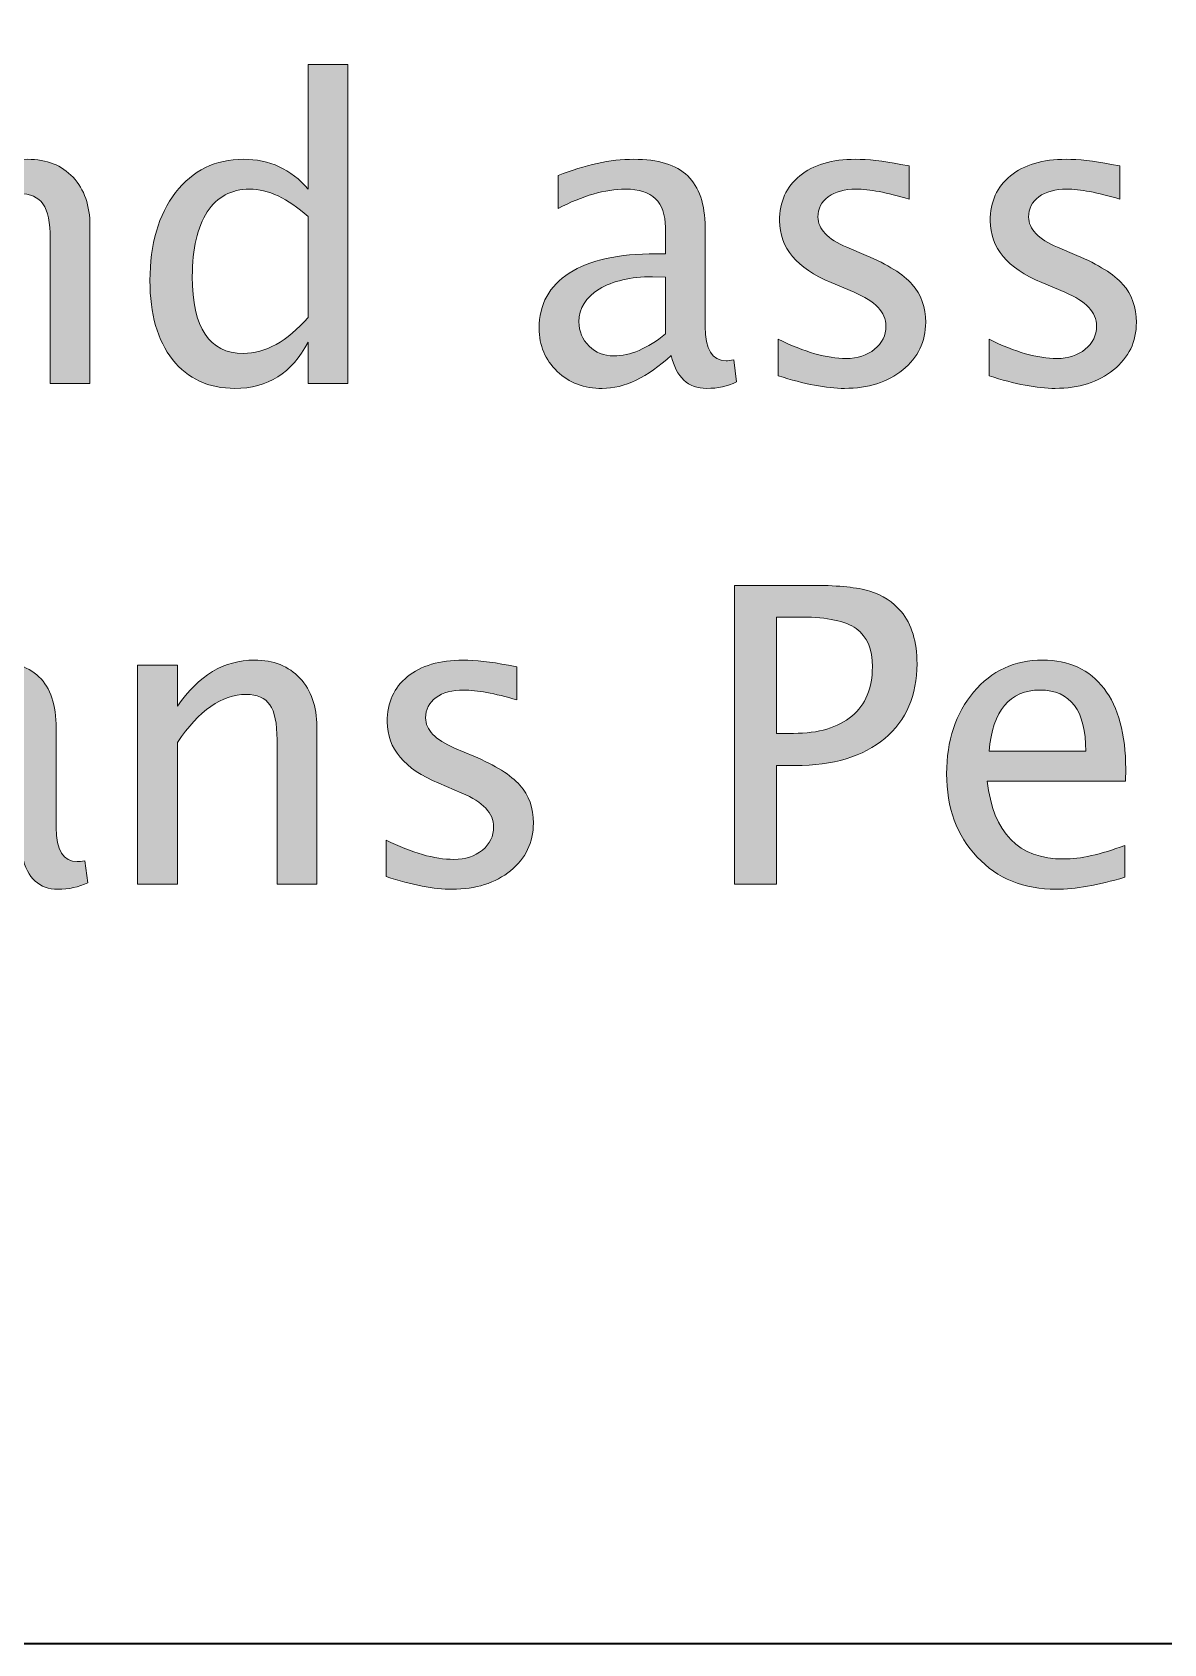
# Model space of a CAD drawing. Header units: inches. Extents: x 4 to 816, y 71 to 806.
# Drawn here: x 49.35 to 60.46, y 73.81 to 89.62 of the extents above; entities that cross this region are included whole.
import ezdxf

# ---------------------------------------------------------------- set-up
doc = ezdxf.new("R2010")
doc.units = ezdxf.units.IN
doc.header["$MEASUREMENT"] = 0
doc.layers.add('Layer 1', color=7, linetype='Continuous')

# ---------------------------------------------------------------- blocks, each defined once
blk = doc.blocks.new('block 35')
at = {"layer": 'Layer 1', "color": 240, "lineweight": 35, "true_color": 0xed1c24}
blk.add_lwpolyline([(23.165, 200.351), (406.63, 200.351), (406.63, 73.807), (23.165, 73.807)], dxfattribs=at)
blk = doc.blocks.new('block 316')
at = {"layer": 'Layer 1', "true_color": 0xffffff}
h = blk.add_hatch(color=7, dxfattribs=at)
h.dxf.hatch_style = 2
edge = h.paths.add_edge_path()
edge.add_spline(control_points=[(52.054, 86.178), (52.054, 86.178), (52.054, 86.582), (52.054, 86.582), (51.895, 86.28), (51.656, 86.129), (51.336, 86.129), (51.077, 86.129), (50.873, 86.223), (50.724, 86.412), (50.575, 86.601), (50.501, 86.859), (50.501, 87.187), (50.501, 87.545), (50.585, 87.833), (50.753, 88.051), (50.922, 88.269), (51.144, 88.378), (51.419, 88.378), (51.675, 88.378), (51.886, 88.28), (52.054, 88.085), (52.054, 88.085), (52.054, 89.307), (52.054, 89.307), (52.054, 89.307), (52.445, 89.307), (52.445, 89.307), (52.445, 89.307), (52.445, 86.178), (52.445, 86.178), (52.445, 86.178), (52.054, 86.178), (52.054, 86.178)], knot_values=[0, 0, 0, 0, 1, 1, 1, 2, 2, 2, 3, 3, 3, 4, 4, 4, 5, 5, 5, 6, 6, 6, 7, 7, 7, 8, 8, 8, 9, 9, 9, 10, 10, 10, 11, 11, 11, 11], degree=3, periodic=1)
edge = h.paths.add_edge_path()
edge.add_spline(control_points=[(52.054, 87.817), (51.852, 87.996), (51.66, 88.085), (51.479, 88.085), (51.3, 88.085), (51.162, 88.01), (51.064, 87.861), (50.966, 87.711), (50.917, 87.5), (50.917, 87.227), (50.917, 86.723), (51.084, 86.472), (51.417, 86.472), (51.634, 86.472), (51.846, 86.59), (52.054, 86.826), (52.054, 86.826), (52.054, 87.817), (52.054, 87.817)], knot_values=[0, 0, 0, 0, 1, 1, 1, 2, 2, 2, 3, 3, 3, 4, 4, 4, 5, 5, 5, 6, 6, 6, 6], degree=3, periodic=1)
h = blk.add_hatch(color=7, dxfattribs=at)
h.dxf.hatch_style = 2
edge = h.paths.add_edge_path()
edge.add_spline(control_points=[(48.152, 86.178), (48.152, 86.178), (48.152, 88.331), (48.152, 88.331), (48.152, 88.331), (48.543, 88.331), (48.543, 88.331), (48.543, 88.331), (48.543, 87.926), (48.543, 87.926), (48.749, 88.228), (49.001, 88.378), (49.3, 88.378), (49.487, 88.378), (49.636, 88.319), (49.746, 88.201), (49.857, 88.082), (49.912, 87.924), (49.912, 87.724), (49.912, 87.724), (49.912, 86.178), (49.912, 86.178), (49.912, 86.178), (49.522, 86.178), (49.522, 86.178), (49.522, 86.178), (49.522, 87.597), (49.522, 87.597), (49.522, 87.757), (49.498, 87.871), (49.451, 87.939), (49.404, 88.007), (49.327, 88.041), (49.218, 88.041), (48.979, 88.041), (48.754, 87.884), (48.543, 87.572), (48.543, 87.572), (48.543, 86.178), (48.543, 86.178), (48.543, 86.178), (48.152, 86.178), (48.152, 86.178)], knot_values=[0, 0, 0, 0, 1, 1, 1, 2, 2, 2, 3, 3, 3, 4, 4, 4, 5, 5, 5, 6, 6, 6, 7, 7, 7, 8, 8, 8, 9, 9, 9, 10, 10, 10, 11, 11, 11, 12, 12, 12, 13, 13, 13, 14, 14, 14, 14], degree=3, periodic=1)
h = blk.add_hatch(color=7, dxfattribs=at)
h.dxf.hatch_style = 2
edge = h.paths.add_edge_path()
edge.add_spline(control_points=[(55.619, 86.452), (55.385, 86.237), (55.16, 86.129), (54.943, 86.129), (54.765, 86.129), (54.617, 86.185), (54.5, 86.296), (54.382, 86.408), (54.323, 86.549), (54.323, 86.719), (54.323, 86.955), (54.422, 87.135), (54.619, 87.261), (54.817, 87.388), (55.101, 87.451), (55.471, 87.451), (55.471, 87.451), (55.562, 87.451), (55.562, 87.451), (55.562, 87.451), (55.562, 87.71), (55.562, 87.71), (55.562, 87.96), (55.431, 88.085), (55.171, 88.085), (54.969, 88.085), (54.748, 88.021), (54.509, 87.894), (54.509, 87.894), (54.509, 88.218), (54.509, 88.218), (54.772, 88.324), (55.02, 88.378), (55.252, 88.378), (55.492, 88.378), (55.668, 88.324), (55.782, 88.214), (55.895, 88.106), (55.952, 87.937), (55.952, 87.71), (55.952, 87.71), (55.952, 86.735), (55.952, 86.735), (55.952, 86.512), (56.021, 86.4), (56.158, 86.4), (56.175, 86.4), (56.2, 86.403), (56.233, 86.408), (56.233, 86.408), (56.261, 86.192), (56.261, 86.192), (56.173, 86.15), (56.075, 86.129), (55.968, 86.129), (55.786, 86.129), (55.669, 86.237), (55.619, 86.452)], knot_values=[0, 0, 0, 0, 1, 1, 1, 2, 2, 2, 3, 3, 3, 4, 4, 4, 5, 5, 5, 6, 6, 6, 7, 7, 7, 8, 8, 8, 9, 9, 9, 10, 10, 10, 11, 11, 11, 12, 12, 12, 13, 13, 13, 14, 14, 14, 15, 15, 15, 16, 16, 16, 17, 17, 17, 18, 18, 18, 19, 19, 19, 19], degree=3, periodic=1)
edge = h.paths.add_edge_path()
edge.add_spline(control_points=[(55.562, 86.664), (55.562, 86.664), (55.562, 87.221), (55.562, 87.221), (55.562, 87.221), (55.437, 87.225), (55.437, 87.225), (55.22, 87.225), (55.045, 87.184), (54.913, 87.104), (54.78, 87.023), (54.713, 86.916), (54.713, 86.783), (54.713, 86.689), (54.747, 86.61), (54.813, 86.545), (54.879, 86.48), (54.959, 86.448), (55.054, 86.448), (55.217, 86.448), (55.386, 86.52), (55.562, 86.664)], knot_values=[0, 0, 0, 0, 1, 1, 1, 2, 2, 2, 3, 3, 3, 4, 4, 4, 5, 5, 5, 6, 6, 6, 7, 7, 7, 7], degree=3, periodic=1)
h = blk.add_hatch(color=7, dxfattribs=at)
h.dxf.hatch_style = 2
edge = h.paths.add_edge_path()
edge.add_spline(control_points=[(56.671, 86.254), (56.671, 86.254), (56.671, 86.612), (56.671, 86.612), (56.926, 86.486), (57.148, 86.422), (57.337, 86.422), (57.449, 86.422), (57.543, 86.453), (57.617, 86.513), (57.691, 86.574), (57.728, 86.65), (57.728, 86.741), (57.728, 86.875), (57.624, 86.985), (57.416, 87.072), (57.416, 87.072), (57.189, 87.169), (57.189, 87.169), (56.852, 87.309), (56.683, 87.511), (56.683, 87.773), (56.683, 87.961), (56.75, 88.109), (56.882, 88.216), (57.015, 88.324), (57.197, 88.378), (57.428, 88.378), (57.548, 88.378), (57.697, 88.362), (57.874, 88.328), (57.874, 88.328), (57.955, 88.313), (57.955, 88.313), (57.955, 88.313), (57.955, 87.988), (57.955, 87.988), (57.737, 88.052), (57.564, 88.085), (57.434, 88.085), (57.321, 88.085), (57.23, 88.06), (57.162, 88.01), (57.094, 87.961), (57.06, 87.894), (57.06, 87.811), (57.06, 87.694), (57.155, 87.595), (57.345, 87.514), (57.345, 87.514), (57.533, 87.435), (57.533, 87.435), (57.746, 87.345), (57.897, 87.25), (57.985, 87.15), (58.074, 87.051), (58.118, 86.926), (58.118, 86.777), (58.118, 86.588), (58.043, 86.433), (57.894, 86.311), (57.745, 86.19), (57.554, 86.129), (57.321, 86.129), (57.143, 86.129), (56.926, 86.17), (56.671, 86.254)], knot_values=[0, 0, 0, 0, 1, 1, 1, 2, 2, 2, 3, 3, 3, 4, 4, 4, 5, 5, 5, 6, 6, 6, 7, 7, 7, 8, 8, 8, 9, 9, 9, 10, 10, 10, 11, 11, 11, 12, 12, 12, 13, 13, 13, 14, 14, 14, 15, 15, 15, 16, 16, 16, 17, 17, 17, 18, 18, 18, 19, 19, 19, 20, 20, 20, 21, 21, 21, 22, 22, 22, 22], degree=3, periodic=1)
h = blk.add_hatch(color=7, dxfattribs=at)
h.dxf.hatch_style = 2
edge = h.paths.add_edge_path()
edge.add_spline(control_points=[(58.74, 86.254), (58.74, 86.254), (58.74, 86.612), (58.74, 86.612), (58.995, 86.486), (59.217, 86.422), (59.406, 86.422), (59.518, 86.422), (59.611, 86.453), (59.685, 86.513), (59.759, 86.574), (59.796, 86.65), (59.796, 86.741), (59.796, 86.875), (59.693, 86.985), (59.485, 87.072), (59.485, 87.072), (59.257, 87.169), (59.257, 87.169), (58.92, 87.309), (58.752, 87.511), (58.752, 87.773), (58.752, 87.961), (58.818, 88.109), (58.951, 88.216), (59.084, 88.324), (59.266, 88.378), (59.497, 88.378), (59.617, 88.378), (59.766, 88.362), (59.943, 88.328), (59.943, 88.328), (60.024, 88.313), (60.024, 88.313), (60.024, 88.313), (60.024, 87.988), (60.024, 87.988), (59.806, 88.052), (59.633, 88.085), (59.503, 88.085), (59.389, 88.085), (59.299, 88.06), (59.23, 88.01), (59.162, 87.961), (59.129, 87.894), (59.129, 87.811), (59.129, 87.694), (59.224, 87.595), (59.414, 87.514), (59.414, 87.514), (59.602, 87.435), (59.602, 87.435), (59.815, 87.345), (59.965, 87.25), (60.054, 87.15), (60.142, 87.051), (60.187, 86.926), (60.187, 86.777), (60.187, 86.588), (60.112, 86.433), (59.963, 86.311), (59.813, 86.19), (59.623, 86.129), (59.39, 86.129), (59.212, 86.129), (58.995, 86.17), (58.74, 86.254)], knot_values=[0, 0, 0, 0, 1, 1, 1, 2, 2, 2, 3, 3, 3, 4, 4, 4, 5, 5, 5, 6, 6, 6, 7, 7, 7, 8, 8, 8, 9, 9, 9, 10, 10, 10, 11, 11, 11, 12, 12, 12, 13, 13, 13, 14, 14, 14, 15, 15, 15, 16, 16, 16, 17, 17, 17, 18, 18, 18, 19, 19, 19, 20, 20, 20, 21, 21, 21, 22, 22, 22, 22], degree=3, periodic=1)
at = {"layer": 'Layer 1', "lineweight": 0}
for points, knots in [([(52.054, 86.178), (52.054, 86.178), (52.054, 86.582), (52.054, 86.582), (51.895, 86.28), (51.656, 86.129), (51.336, 86.129), (51.077, 86.129), (50.873, 86.223), (50.724, 86.412), (50.575, 86.601), (50.501, 86.859), (50.501, 87.187), (50.501, 87.545), (50.585, 87.833), (50.753, 88.051), (50.922, 88.269), (51.144, 88.378), (51.419, 88.378), (51.675, 88.378), (51.886, 88.28), (52.054, 88.085), (52.054, 88.085), (52.054, 89.307), (52.054, 89.307), (52.054, 89.307), (52.445, 89.307), (52.445, 89.307), (52.445, 89.307), (52.445, 86.178), (52.445, 86.178), (52.445, 86.178), (52.054, 86.178), (52.054, 86.178)], [0, 0, 0, 0, 1, 1, 1, 2, 2, 2, 3, 3, 3, 4, 4, 4, 5, 5, 5, 6, 6, 6, 7, 7, 7, 8, 8, 8, 9, 9, 9, 10, 10, 10, 11, 11, 11, 11]), ([(48.152, 86.178), (48.152, 86.178), (48.152, 88.331), (48.152, 88.331), (48.152, 88.331), (48.543, 88.331), (48.543, 88.331), (48.543, 88.331), (48.543, 87.926), (48.543, 87.926), (48.749, 88.228), (49.001, 88.378), (49.3, 88.378), (49.487, 88.378), (49.636, 88.319), (49.746, 88.201), (49.857, 88.082), (49.912, 87.924), (49.912, 87.724), (49.912, 87.724), (49.912, 86.178), (49.912, 86.178), (49.912, 86.178), (49.522, 86.178), (49.522, 86.178), (49.522, 86.178), (49.522, 87.597), (49.522, 87.597), (49.522, 87.757), (49.498, 87.871), (49.451, 87.939), (49.404, 88.007), (49.327, 88.041), (49.218, 88.041), (48.979, 88.041), (48.754, 87.884), (48.543, 87.572), (48.543, 87.572), (48.543, 86.178), (48.543, 86.178), (48.543, 86.178), (48.152, 86.178), (48.152, 86.178)], [0, 0, 0, 0, 1, 1, 1, 2, 2, 2, 3, 3, 3, 4, 4, 4, 5, 5, 5, 6, 6, 6, 7, 7, 7, 8, 8, 8, 9, 9, 9, 10, 10, 10, 11, 11, 11, 12, 12, 12, 13, 13, 13, 14, 14, 14, 14]), ([(55.619, 86.452), (55.385, 86.237), (55.16, 86.129), (54.943, 86.129), (54.765, 86.129), (54.617, 86.185), (54.5, 86.296), (54.382, 86.408), (54.323, 86.549), (54.323, 86.719), (54.323, 86.955), (54.422, 87.135), (54.619, 87.261), (54.817, 87.388), (55.101, 87.451), (55.471, 87.451), (55.471, 87.451), (55.562, 87.451), (55.562, 87.451), (55.562, 87.451), (55.562, 87.71), (55.562, 87.71), (55.562, 87.96), (55.431, 88.085), (55.171, 88.085), (54.969, 88.085), (54.748, 88.021), (54.509, 87.894), (54.509, 87.894), (54.509, 88.218), (54.509, 88.218), (54.772, 88.324), (55.02, 88.378), (55.252, 88.378), (55.492, 88.378), (55.668, 88.324), (55.782, 88.214), (55.895, 88.106), (55.952, 87.937), (55.952, 87.71), (55.952, 87.71), (55.952, 86.735), (55.952, 86.735), (55.952, 86.512), (56.021, 86.4), (56.158, 86.4), (56.175, 86.4), (56.2, 86.403), (56.233, 86.408), (56.233, 86.408), (56.261, 86.192), (56.261, 86.192), (56.173, 86.15), (56.075, 86.129), (55.968, 86.129), (55.786, 86.129), (55.669, 86.237), (55.619, 86.452)], [0, 0, 0, 0, 1, 1, 1, 2, 2, 2, 3, 3, 3, 4, 4, 4, 5, 5, 5, 6, 6, 6, 7, 7, 7, 8, 8, 8, 9, 9, 9, 10, 10, 10, 11, 11, 11, 12, 12, 12, 13, 13, 13, 14, 14, 14, 15, 15, 15, 16, 16, 16, 17, 17, 17, 18, 18, 18, 19, 19, 19, 19]), ([(56.671, 86.254), (56.671, 86.254), (56.671, 86.612), (56.671, 86.612), (56.926, 86.486), (57.148, 86.422), (57.337, 86.422), (57.449, 86.422), (57.543, 86.453), (57.617, 86.513), (57.691, 86.574), (57.728, 86.65), (57.728, 86.741), (57.728, 86.875), (57.624, 86.985), (57.416, 87.072), (57.416, 87.072), (57.189, 87.169), (57.189, 87.169), (56.852, 87.309), (56.683, 87.511), (56.683, 87.773), (56.683, 87.961), (56.75, 88.109), (56.882, 88.216), (57.015, 88.324), (57.197, 88.378), (57.428, 88.378), (57.548, 88.378), (57.697, 88.362), (57.874, 88.328), (57.874, 88.328), (57.955, 88.313), (57.955, 88.313), (57.955, 88.313), (57.955, 87.988), (57.955, 87.988), (57.737, 88.052), (57.564, 88.085), (57.434, 88.085), (57.321, 88.085), (57.23, 88.06), (57.162, 88.01), (57.094, 87.961), (57.06, 87.894), (57.06, 87.811), (57.06, 87.694), (57.155, 87.595), (57.345, 87.514), (57.345, 87.514), (57.533, 87.435), (57.533, 87.435), (57.746, 87.345), (57.897, 87.25), (57.985, 87.15), (58.074, 87.051), (58.118, 86.926), (58.118, 86.777), (58.118, 86.588), (58.043, 86.433), (57.894, 86.311), (57.745, 86.19), (57.554, 86.129), (57.321, 86.129), (57.143, 86.129), (56.926, 86.17), (56.671, 86.254)], [0, 0, 0, 0, 1, 1, 1, 2, 2, 2, 3, 3, 3, 4, 4, 4, 5, 5, 5, 6, 6, 6, 7, 7, 7, 8, 8, 8, 9, 9, 9, 10, 10, 10, 11, 11, 11, 12, 12, 12, 13, 13, 13, 14, 14, 14, 15, 15, 15, 16, 16, 16, 17, 17, 17, 18, 18, 18, 19, 19, 19, 20, 20, 20, 21, 21, 21, 22, 22, 22, 22]), ([(58.74, 86.254), (58.74, 86.254), (58.74, 86.612), (58.74, 86.612), (58.995, 86.486), (59.217, 86.422), (59.406, 86.422), (59.518, 86.422), (59.611, 86.453), (59.685, 86.513), (59.759, 86.574), (59.796, 86.65), (59.796, 86.741), (59.796, 86.875), (59.693, 86.985), (59.485, 87.072), (59.485, 87.072), (59.257, 87.169), (59.257, 87.169), (58.92, 87.309), (58.752, 87.511), (58.752, 87.773), (58.752, 87.961), (58.818, 88.109), (58.951, 88.216), (59.084, 88.324), (59.266, 88.378), (59.497, 88.378), (59.617, 88.378), (59.766, 88.362), (59.943, 88.328), (59.943, 88.328), (60.024, 88.313), (60.024, 88.313), (60.024, 88.313), (60.024, 87.988), (60.024, 87.988), (59.806, 88.052), (59.633, 88.085), (59.503, 88.085), (59.389, 88.085), (59.299, 88.06), (59.23, 88.01), (59.162, 87.961), (59.129, 87.894), (59.129, 87.811), (59.129, 87.694), (59.224, 87.595), (59.414, 87.514), (59.414, 87.514), (59.602, 87.435), (59.602, 87.435), (59.815, 87.345), (59.965, 87.25), (60.054, 87.15), (60.142, 87.051), (60.187, 86.926), (60.187, 86.777), (60.187, 86.588), (60.112, 86.433), (59.963, 86.311), (59.813, 86.19), (59.623, 86.129), (59.39, 86.129), (59.212, 86.129), (58.995, 86.17), (58.74, 86.254)], [0, 0, 0, 0, 1, 1, 1, 2, 2, 2, 3, 3, 3, 4, 4, 4, 5, 5, 5, 6, 6, 6, 7, 7, 7, 8, 8, 8, 9, 9, 9, 10, 10, 10, 11, 11, 11, 12, 12, 12, 13, 13, 13, 14, 14, 14, 15, 15, 15, 16, 16, 16, 17, 17, 17, 18, 18, 18, 19, 19, 19, 20, 20, 20, 21, 21, 21, 22, 22, 22, 22]), ([(52.054, 87.817), (51.852, 87.996), (51.66, 88.085), (51.479, 88.085), (51.3, 88.085), (51.162, 88.01), (51.064, 87.861), (50.966, 87.711), (50.917, 87.5), (50.917, 87.227), (50.917, 86.723), (51.084, 86.472), (51.417, 86.472), (51.634, 86.472), (51.846, 86.59), (52.054, 86.826), (52.054, 86.826), (52.054, 87.817), (52.054, 87.817)], [0, 0, 0, 0, 1, 1, 1, 2, 2, 2, 3, 3, 3, 4, 4, 4, 5, 5, 5, 6, 6, 6, 6]), ([(55.562, 86.664), (55.562, 86.664), (55.562, 87.221), (55.562, 87.221), (55.562, 87.221), (55.437, 87.225), (55.437, 87.225), (55.22, 87.225), (55.045, 87.184), (54.913, 87.104), (54.78, 87.023), (54.713, 86.916), (54.713, 86.783), (54.713, 86.689), (54.747, 86.61), (54.813, 86.545), (54.879, 86.48), (54.959, 86.448), (55.054, 86.448), (55.217, 86.448), (55.386, 86.52), (55.562, 86.664)], [0, 0, 0, 0, 1, 1, 1, 2, 2, 2, 3, 3, 3, 4, 4, 4, 5, 5, 5, 6, 6, 6, 7, 7, 7, 7])]:
    blk.add_open_spline(points, degree=3, knots=knots, dxfattribs=at)
blk = doc.blocks.new('block 315')
at = {"layer": 'Layer 1'}
blk.add_blockref('block 316', (0, 0), dxfattribs=at)
blk = doc.blocks.new('block 318')
at = {"layer": 'Layer 1', "true_color": 0xffffff}
h = blk.add_hatch(color=7, dxfattribs=at)
h.dxf.hatch_style = 2
edge = h.paths.add_edge_path()
edge.add_spline(control_points=[(56.24, 81.262), (56.24, 81.262), (56.24, 84.195), (56.24, 84.195), (56.24, 84.195), (57.038, 84.195), (57.038, 84.195), (57.268, 84.195), (57.445, 84.176), (57.57, 84.139), (57.695, 84.101), (57.797, 84.034), (57.877, 83.939), (57.981, 83.814), (58.033, 83.643), (58.033, 83.426), (58.033, 83.114), (57.927, 82.87), (57.716, 82.693), (57.505, 82.516), (57.211, 82.427), (56.836, 82.427), (56.836, 82.427), (56.652, 82.427), (56.652, 82.427), (56.652, 82.427), (56.652, 81.262), (56.652, 81.262), (56.652, 81.262), (56.24, 81.262), (56.24, 81.262)], knot_values=[0, 0, 0, 0, 1, 1, 1, 2, 2, 2, 3, 3, 3, 4, 4, 4, 5, 5, 5, 6, 6, 6, 7, 7, 7, 8, 8, 8, 9, 9, 9, 10, 10, 10, 10], degree=3, periodic=1)
edge = h.paths.add_edge_path()
edge.add_spline(control_points=[(56.652, 82.743), (56.652, 82.743), (56.82, 82.743), (56.82, 82.743), (57.067, 82.743), (57.258, 82.799), (57.393, 82.913), (57.528, 83.026), (57.595, 83.188), (57.595, 83.396), (57.595, 83.571), (57.542, 83.695), (57.436, 83.771), (57.329, 83.846), (57.153, 83.884), (56.907, 83.884), (56.907, 83.884), (56.652, 83.884), (56.652, 83.884), (56.652, 83.884), (56.652, 82.743), (56.652, 82.743)], knot_values=[0, 0, 0, 0, 1, 1, 1, 2, 2, 2, 3, 3, 3, 4, 4, 4, 5, 5, 5, 6, 6, 6, 7, 7, 7, 7], degree=3, periodic=1)
h = blk.add_hatch(color=7, dxfattribs=at)
h.dxf.hatch_style = 2
edge = h.paths.add_edge_path()
edge.add_spline(control_points=[(49.249, 81.536), (49.015, 81.32), (48.789, 81.213), (48.573, 81.213), (48.394, 81.213), (48.246, 81.268), (48.129, 81.38), (48.011, 81.492), (47.953, 81.633), (47.953, 81.803), (47.953, 82.038), (48.051, 82.219), (48.249, 82.345), (48.446, 82.471), (48.73, 82.534), (49.1, 82.534), (49.1, 82.534), (49.191, 82.534), (49.191, 82.534), (49.191, 82.534), (49.191, 82.794), (49.191, 82.794), (49.191, 83.044), (49.061, 83.168), (48.801, 83.168), (48.599, 83.168), (48.378, 83.105), (48.139, 82.978), (48.139, 82.978), (48.139, 83.301), (48.139, 83.301), (48.402, 83.408), (48.649, 83.462), (48.882, 83.462), (49.121, 83.462), (49.297, 83.407), (49.411, 83.298), (49.525, 83.189), (49.581, 83.021), (49.581, 82.794), (49.581, 82.794), (49.581, 81.819), (49.581, 81.819), (49.581, 81.596), (49.65, 81.484), (49.788, 81.484), (49.805, 81.484), (49.83, 81.487), (49.863, 81.492), (49.863, 81.492), (49.891, 81.276), (49.891, 81.276), (49.802, 81.234), (49.704, 81.213), (49.597, 81.213), (49.415, 81.213), (49.299, 81.32), (49.249, 81.536)], knot_values=[0, 0, 0, 0, 1, 1, 1, 2, 2, 2, 3, 3, 3, 4, 4, 4, 5, 5, 5, 6, 6, 6, 7, 7, 7, 8, 8, 8, 9, 9, 9, 10, 10, 10, 11, 11, 11, 12, 12, 12, 13, 13, 13, 14, 14, 14, 15, 15, 15, 16, 16, 16, 17, 17, 17, 18, 18, 18, 19, 19, 19, 19], degree=3, periodic=1)
edge = h.paths.add_edge_path()
edge.add_spline(control_points=[(49.191, 81.748), (49.191, 81.748), (49.191, 82.305), (49.191, 82.305), (49.191, 82.305), (49.066, 82.308), (49.066, 82.308), (48.85, 82.308), (48.675, 82.268), (48.542, 82.188), (48.409, 82.107), (48.343, 82), (48.343, 81.866), (48.343, 81.773), (48.376, 81.694), (48.442, 81.629), (48.508, 81.564), (48.589, 81.532), (48.684, 81.532), (48.846, 81.532), (49.015, 81.604), (49.191, 81.748)], knot_values=[0, 0, 0, 0, 1, 1, 1, 2, 2, 2, 3, 3, 3, 4, 4, 4, 5, 5, 5, 6, 6, 6, 7, 7, 7, 7], degree=3, periodic=1)
h = blk.add_hatch(color=7, dxfattribs=at)
h.dxf.hatch_style = 2
edge = h.paths.add_edge_path()
edge.add_spline(control_points=[(50.38, 81.262), (50.38, 81.262), (50.38, 83.414), (50.38, 83.414), (50.38, 83.414), (50.771, 83.414), (50.771, 83.414), (50.771, 83.414), (50.771, 83.01), (50.771, 83.01), (50.977, 83.311), (51.229, 83.462), (51.527, 83.462), (51.715, 83.462), (51.864, 83.403), (51.974, 83.284), (52.085, 83.166), (52.14, 83.008), (52.14, 82.808), (52.14, 82.808), (52.14, 81.262), (52.14, 81.262), (52.14, 81.262), (51.749, 81.262), (51.749, 81.262), (51.749, 81.262), (51.749, 82.681), (51.749, 82.681), (51.749, 82.841), (51.726, 82.955), (51.679, 83.023), (51.632, 83.091), (51.554, 83.125), (51.446, 83.125), (51.207, 83.125), (50.982, 82.968), (50.771, 82.655), (50.771, 82.655), (50.771, 81.262), (50.771, 81.262), (50.771, 81.262), (50.38, 81.262), (50.38, 81.262)], knot_values=[0, 0, 0, 0, 1, 1, 1, 2, 2, 2, 3, 3, 3, 4, 4, 4, 5, 5, 5, 6, 6, 6, 7, 7, 7, 8, 8, 8, 9, 9, 9, 10, 10, 10, 11, 11, 11, 12, 12, 12, 13, 13, 13, 14, 14, 14, 14], degree=3, periodic=1)
h = blk.add_hatch(color=7, dxfattribs=at)
h.dxf.hatch_style = 2
edge = h.paths.add_edge_path()
edge.add_spline(control_points=[(52.819, 81.338), (52.819, 81.338), (52.819, 81.696), (52.819, 81.696), (53.074, 81.57), (53.296, 81.506), (53.485, 81.506), (53.597, 81.506), (53.691, 81.536), (53.765, 81.597), (53.839, 81.658), (53.876, 81.734), (53.876, 81.825), (53.876, 81.958), (53.772, 82.069), (53.565, 82.156), (53.565, 82.156), (53.337, 82.253), (53.337, 82.253), (53, 82.393), (52.831, 82.594), (52.831, 82.857), (52.831, 83.045), (52.898, 83.193), (53.03, 83.3), (53.163, 83.408), (53.345, 83.462), (53.576, 83.462), (53.696, 83.462), (53.845, 83.445), (54.022, 83.412), (54.022, 83.412), (54.104, 83.396), (54.104, 83.396), (54.104, 83.396), (54.104, 83.072), (54.104, 83.072), (53.885, 83.136), (53.712, 83.168), (53.582, 83.168), (53.469, 83.168), (53.378, 83.144), (53.31, 83.094), (53.242, 83.045), (53.208, 82.978), (53.208, 82.895), (53.208, 82.777), (53.303, 82.679), (53.493, 82.598), (53.493, 82.598), (53.681, 82.519), (53.681, 82.519), (53.894, 82.429), (54.045, 82.334), (54.133, 82.234), (54.222, 82.135), (54.266, 82.01), (54.266, 81.861), (54.266, 81.672), (54.191, 81.516), (54.042, 81.395), (53.893, 81.274), (53.702, 81.213), (53.469, 81.213), (53.291, 81.213), (53.074, 81.254), (52.819, 81.338)], knot_values=[0, 0, 0, 0, 1, 1, 1, 2, 2, 2, 3, 3, 3, 4, 4, 4, 5, 5, 5, 6, 6, 6, 7, 7, 7, 8, 8, 8, 9, 9, 9, 10, 10, 10, 11, 11, 11, 12, 12, 12, 13, 13, 13, 14, 14, 14, 15, 15, 15, 16, 16, 16, 17, 17, 17, 18, 18, 18, 19, 19, 19, 20, 20, 20, 21, 21, 21, 22, 22, 22, 22], degree=3, periodic=1)
h = blk.add_hatch(color=7, dxfattribs=at)
h.dxf.hatch_style = 2
edge = h.paths.add_edge_path()
edge.add_spline(control_points=[(60.072, 81.331), (59.811, 81.252), (59.587, 81.213), (59.401, 81.213), (59.082, 81.213), (58.823, 81.318), (58.624, 81.529), (58.424, 81.739), (58.324, 82.012), (58.324, 82.347), (58.324, 82.673), (58.413, 82.94), (58.589, 83.149), (58.765, 83.358), (58.991, 83.462), (59.266, 83.462), (59.526, 83.462), (59.727, 83.369), (59.869, 83.184), (60.011, 82.998), (60.082, 82.735), (60.082, 82.394), (60.082, 82.394), (60.08, 82.275), (60.08, 82.275), (60.08, 82.275), (58.723, 82.275), (58.723, 82.275), (58.78, 81.765), (59.03, 81.51), (59.474, 81.51), (59.636, 81.51), (59.836, 81.554), (60.072, 81.643), (60.072, 81.643), (60.072, 81.331), (60.072, 81.331)], knot_values=[0, 0, 0, 0, 1, 1, 1, 2, 2, 2, 3, 3, 3, 4, 4, 4, 5, 5, 5, 6, 6, 6, 7, 7, 7, 8, 8, 8, 9, 9, 9, 10, 10, 10, 11, 11, 11, 12, 12, 12, 12], degree=3, periodic=1)
edge = h.paths.add_edge_path()
edge.add_spline(control_points=[(58.741, 82.568), (58.741, 82.568), (59.69, 82.568), (59.69, 82.568), (59.69, 82.968), (59.54, 83.168), (59.242, 83.168), (58.942, 83.168), (58.775, 82.968), (58.741, 82.568)], knot_values=[0, 0, 0, 0, 1, 1, 1, 2, 2, 2, 3, 3, 3, 3], degree=3, periodic=1)
at = {"layer": 'Layer 1', "lineweight": 0}
for points, knots in [([(56.24, 81.262), (56.24, 81.262), (56.24, 84.195), (56.24, 84.195), (56.24, 84.195), (57.038, 84.195), (57.038, 84.195), (57.268, 84.195), (57.445, 84.176), (57.57, 84.139), (57.695, 84.101), (57.797, 84.034), (57.877, 83.939), (57.981, 83.814), (58.033, 83.643), (58.033, 83.426), (58.033, 83.114), (57.927, 82.87), (57.716, 82.693), (57.505, 82.516), (57.211, 82.427), (56.836, 82.427), (56.836, 82.427), (56.652, 82.427), (56.652, 82.427), (56.652, 82.427), (56.652, 81.262), (56.652, 81.262), (56.652, 81.262), (56.24, 81.262), (56.24, 81.262)], [0, 0, 0, 0, 1, 1, 1, 2, 2, 2, 3, 3, 3, 4, 4, 4, 5, 5, 5, 6, 6, 6, 7, 7, 7, 8, 8, 8, 9, 9, 9, 10, 10, 10, 10]), ([(56.652, 82.743), (56.652, 82.743), (56.82, 82.743), (56.82, 82.743), (57.067, 82.743), (57.258, 82.799), (57.393, 82.913), (57.528, 83.026), (57.595, 83.188), (57.595, 83.396), (57.595, 83.571), (57.542, 83.695), (57.436, 83.771), (57.329, 83.846), (57.153, 83.884), (56.907, 83.884), (56.907, 83.884), (56.652, 83.884), (56.652, 83.884), (56.652, 83.884), (56.652, 82.743), (56.652, 82.743)], [0, 0, 0, 0, 1, 1, 1, 2, 2, 2, 3, 3, 3, 4, 4, 4, 5, 5, 5, 6, 6, 6, 7, 7, 7, 7]), ([(49.249, 81.536), (49.015, 81.32), (48.789, 81.213), (48.573, 81.213), (48.394, 81.213), (48.246, 81.268), (48.129, 81.38), (48.011, 81.492), (47.953, 81.633), (47.953, 81.803), (47.953, 82.038), (48.051, 82.219), (48.249, 82.345), (48.446, 82.471), (48.73, 82.534), (49.1, 82.534), (49.1, 82.534), (49.191, 82.534), (49.191, 82.534), (49.191, 82.534), (49.191, 82.794), (49.191, 82.794), (49.191, 83.044), (49.061, 83.168), (48.801, 83.168), (48.599, 83.168), (48.378, 83.105), (48.139, 82.978), (48.139, 82.978), (48.139, 83.301), (48.139, 83.301), (48.402, 83.408), (48.649, 83.462), (48.882, 83.462), (49.121, 83.462), (49.297, 83.407), (49.411, 83.298), (49.525, 83.189), (49.581, 83.021), (49.581, 82.794), (49.581, 82.794), (49.581, 81.819), (49.581, 81.819), (49.581, 81.596), (49.65, 81.484), (49.788, 81.484), (49.805, 81.484), (49.83, 81.487), (49.863, 81.492), (49.863, 81.492), (49.891, 81.276), (49.891, 81.276), (49.802, 81.234), (49.704, 81.213), (49.597, 81.213), (49.415, 81.213), (49.299, 81.32), (49.249, 81.536)], [0, 0, 0, 0, 1, 1, 1, 2, 2, 2, 3, 3, 3, 4, 4, 4, 5, 5, 5, 6, 6, 6, 7, 7, 7, 8, 8, 8, 9, 9, 9, 10, 10, 10, 11, 11, 11, 12, 12, 12, 13, 13, 13, 14, 14, 14, 15, 15, 15, 16, 16, 16, 17, 17, 17, 18, 18, 18, 19, 19, 19, 19]), ([(50.38, 81.262), (50.38, 81.262), (50.38, 83.414), (50.38, 83.414), (50.38, 83.414), (50.771, 83.414), (50.771, 83.414), (50.771, 83.414), (50.771, 83.01), (50.771, 83.01), (50.977, 83.311), (51.229, 83.462), (51.527, 83.462), (51.715, 83.462), (51.864, 83.403), (51.974, 83.284), (52.085, 83.166), (52.14, 83.008), (52.14, 82.808), (52.14, 82.808), (52.14, 81.262), (52.14, 81.262), (52.14, 81.262), (51.749, 81.262), (51.749, 81.262), (51.749, 81.262), (51.749, 82.681), (51.749, 82.681), (51.749, 82.841), (51.726, 82.955), (51.679, 83.023), (51.632, 83.091), (51.554, 83.125), (51.446, 83.125), (51.207, 83.125), (50.982, 82.968), (50.771, 82.655), (50.771, 82.655), (50.771, 81.262), (50.771, 81.262), (50.771, 81.262), (50.38, 81.262), (50.38, 81.262)], [0, 0, 0, 0, 1, 1, 1, 2, 2, 2, 3, 3, 3, 4, 4, 4, 5, 5, 5, 6, 6, 6, 7, 7, 7, 8, 8, 8, 9, 9, 9, 10, 10, 10, 11, 11, 11, 12, 12, 12, 13, 13, 13, 14, 14, 14, 14]), ([(52.819, 81.338), (52.819, 81.338), (52.819, 81.696), (52.819, 81.696), (53.074, 81.57), (53.296, 81.506), (53.485, 81.506), (53.597, 81.506), (53.691, 81.536), (53.765, 81.597), (53.839, 81.658), (53.876, 81.734), (53.876, 81.825), (53.876, 81.958), (53.772, 82.069), (53.565, 82.156), (53.565, 82.156), (53.337, 82.253), (53.337, 82.253), (53, 82.393), (52.831, 82.594), (52.831, 82.857), (52.831, 83.045), (52.898, 83.193), (53.03, 83.3), (53.163, 83.408), (53.345, 83.462), (53.576, 83.462), (53.696, 83.462), (53.845, 83.445), (54.022, 83.412), (54.022, 83.412), (54.104, 83.396), (54.104, 83.396), (54.104, 83.396), (54.104, 83.072), (54.104, 83.072), (53.885, 83.136), (53.712, 83.168), (53.582, 83.168), (53.469, 83.168), (53.378, 83.144), (53.31, 83.094), (53.242, 83.045), (53.208, 82.978), (53.208, 82.895), (53.208, 82.777), (53.303, 82.679), (53.493, 82.598), (53.493, 82.598), (53.681, 82.519), (53.681, 82.519), (53.894, 82.429), (54.045, 82.334), (54.133, 82.234), (54.222, 82.135), (54.266, 82.01), (54.266, 81.861), (54.266, 81.672), (54.191, 81.516), (54.042, 81.395), (53.893, 81.274), (53.702, 81.213), (53.469, 81.213), (53.291, 81.213), (53.074, 81.254), (52.819, 81.338)], [0, 0, 0, 0, 1, 1, 1, 2, 2, 2, 3, 3, 3, 4, 4, 4, 5, 5, 5, 6, 6, 6, 7, 7, 7, 8, 8, 8, 9, 9, 9, 10, 10, 10, 11, 11, 11, 12, 12, 12, 13, 13, 13, 14, 14, 14, 15, 15, 15, 16, 16, 16, 17, 17, 17, 18, 18, 18, 19, 19, 19, 20, 20, 20, 21, 21, 21, 22, 22, 22, 22]), ([(60.072, 81.331), (59.811, 81.252), (59.587, 81.213), (59.401, 81.213), (59.082, 81.213), (58.823, 81.318), (58.624, 81.529), (58.424, 81.739), (58.324, 82.012), (58.324, 82.347), (58.324, 82.673), (58.413, 82.94), (58.589, 83.149), (58.765, 83.358), (58.991, 83.462), (59.266, 83.462), (59.526, 83.462), (59.727, 83.369), (59.869, 83.184), (60.011, 82.998), (60.082, 82.735), (60.082, 82.394), (60.082, 82.394), (60.08, 82.275), (60.08, 82.275), (60.08, 82.275), (58.723, 82.275), (58.723, 82.275), (58.78, 81.765), (59.03, 81.51), (59.474, 81.51), (59.636, 81.51), (59.836, 81.554), (60.072, 81.643), (60.072, 81.643), (60.072, 81.331), (60.072, 81.331)], [0, 0, 0, 0, 1, 1, 1, 2, 2, 2, 3, 3, 3, 4, 4, 4, 5, 5, 5, 6, 6, 6, 7, 7, 7, 8, 8, 8, 9, 9, 9, 10, 10, 10, 11, 11, 11, 12, 12, 12, 12]), ([(58.741, 82.568), (58.741, 82.568), (59.69, 82.568), (59.69, 82.568), (59.69, 82.968), (59.54, 83.168), (59.242, 83.168), (58.942, 83.168), (58.775, 82.968), (58.741, 82.568)], [0, 0, 0, 0, 1, 1, 1, 2, 2, 2, 3, 3, 3, 3])]:
    blk.add_open_spline(points, degree=3, knots=knots, dxfattribs=at)
blk = doc.blocks.new('block 317')
at = {"layer": 'Layer 1'}
blk.add_blockref('block 318', (0, 0), dxfattribs=at)

msp = doc.modelspace()

# ---------------------------------------------------------------- block references
at = {"layer": 'Layer 1'}
for name in ['block 35', 'block 315', 'block 317']:
    msp.add_blockref(name, (0, 0), dxfattribs=at)

doc.saveas('drawing.dxf')
